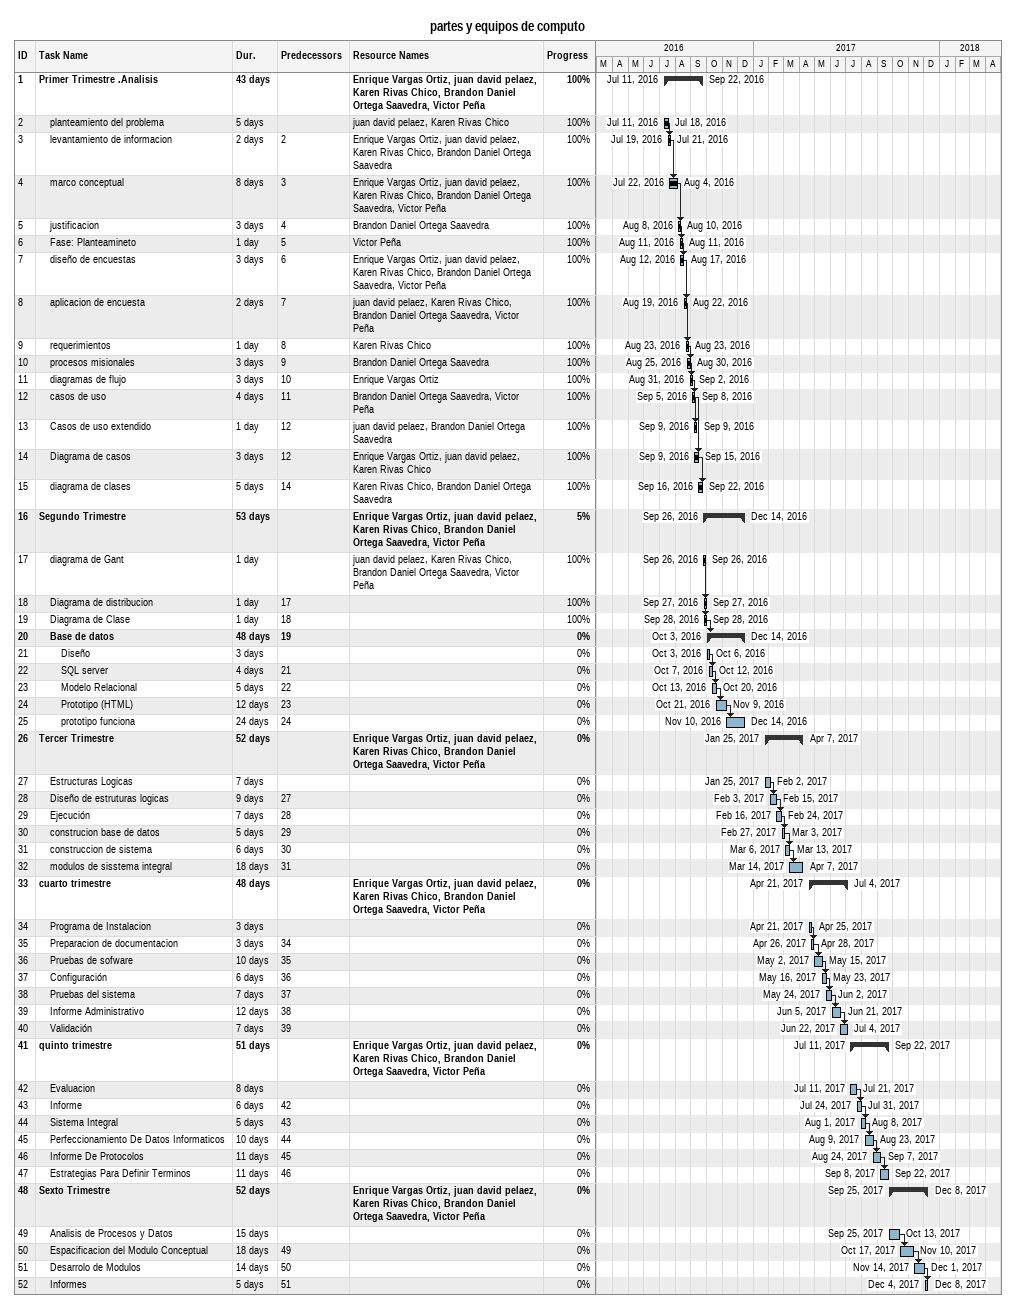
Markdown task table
partes y equipos de computo

| ID | Level | Task | Duration | Start | Finish | Predecessors | Resources | % complete |
|---|---|---|---|---|---|---|---|---|
| 1 | 1 | **Primer Trimestre .Analisis** | 43d | 2016-07-11 | 2016-09-22 |  | Enrique Vargas Ortiz, juan david pelaez, Karen Rivas Chico, Brandon Daniel Ortega Saavedra, Victor Peña | 100 |
| 2 | 2 | planteamiento del problema | 5d | 2016-07-11 | 2016-07-18 |  | juan david pelaez, Karen Rivas Chico | 100 |
| 3 | 2 | levantamiento de informacion | 2d | 2016-07-19 | 2016-07-21 | 2 | Enrique Vargas Ortiz, juan david pelaez, Karen Rivas Chico, Brandon Daniel Ortega Saavedra | 100 |
| 4 | 2 | marco conceptual | 8d | 2016-07-22 | 2016-08-04 | 3 | Enrique Vargas Ortiz, juan david pelaez, Karen Rivas Chico, Brandon Daniel Ortega Saavedra, Victor Peña | 100 |
| 5 | 2 | justificacion | 3d | 2016-08-08 | 2016-08-10 | 4 | Brandon Daniel Ortega Saavedra | 100 |
| 6 | 2 | Fase: Planteamineto | 1d | 2016-08-11 | 2016-08-11 | 5 | Victor Peña | 100 |
| 7 | 2 | diseño de encuestas | 3d | 2016-08-12 | 2016-08-17 | 6 | Enrique Vargas Ortiz, juan david pelaez, Karen Rivas Chico, Brandon Daniel Ortega Saavedra, Victor Peña | 100 |
| 8 | 2 | aplicacion de encuesta | 2d | 2016-08-19 | 2016-08-22 | 7 | juan david pelaez, Karen Rivas Chico, Brandon Daniel Ortega Saavedra, Victor Peña | 100 |
| 9 | 2 | requerimientos | 1d | 2016-08-23 | 2016-08-23 | 8 | Karen Rivas Chico | 100 |
| 10 | 2 | procesos misionales | 3d | 2016-08-25 | 2016-08-30 | 9 | Brandon Daniel Ortega Saavedra | 100 |
| 11 | 2 | diagramas de flujo | 3d | 2016-08-31 | 2016-09-02 | 10 | Enrique Vargas Ortiz | 100 |
| 12 | 2 | casos de uso | 4d | 2016-09-05 | 2016-09-08 | 11 | Brandon Daniel Ortega Saavedra, Victor Peña | 100 |
| 13 | 2 | Casos de uso extendido | 1d | 2016-09-09 | 2016-09-09 | 12 | juan david pelaez, Brandon Daniel Ortega Saavedra | 100 |
| 14 | 2 | Diagrama de casos | 3d | 2016-09-09 | 2016-09-15 | 12 | Enrique Vargas Ortiz, juan david pelaez, Karen Rivas Chico | 100 |
| 15 | 2 | diagrama de clases | 5d | 2016-09-16 | 2016-09-22 | 14 | Karen Rivas Chico, Brandon Daniel Ortega Saavedra | 100 |
| 16 | 1 | **Segundo Trimestre** | 53d | 2016-09-26 | 2016-12-14 |  | Enrique Vargas Ortiz, juan david pelaez, Karen Rivas Chico, Brandon Daniel Ortega Saavedra, Victor Peña | 5 |
| 17 | 2 | diagrama de Gant | 1d | 2016-09-26 | 2016-09-26 |  | juan david pelaez, Karen Rivas Chico, Brandon Daniel Ortega Saavedra, Victor Peña | 100 |
| 18 | 2 | Diagrama de distribucion | 1d | 2016-09-27 | 2016-09-27 | 17 |  | 100 |
| 19 | 2 | Diagrama de Clase | 1d | 2016-09-28 | 2016-09-28 | 18 |  | 100 |
| 20 | 2 | **Base de datos** | 48d | 2016-10-03 | 2016-12-14 | 19 |  | 0 |
| 21 | 3 | Diseño | 3d | 2016-10-03 | 2016-10-06 |  |  | 0 |
| 22 | 3 | SQL server | 4d | 2016-10-07 | 2016-10-12 | 21 |  | 0 |
| 23 | 3 | Modelo Relacional | 5d | 2016-10-13 | 2016-10-20 | 22 |  | 0 |
| 24 | 3 | Prototipo (HTML) | 12d | 2016-10-21 | 2016-11-09 | 23 |  | 0 |
| 25 | 3 | prototipo funciona | 24d | 2016-11-10 | 2016-12-14 | 24 |  | 0 |
| 26 | 1 | **Tercer Trimestre** | 52d | 2017-01-25 | 2017-04-07 |  | Enrique Vargas Ortiz, juan david pelaez, Karen Rivas Chico, Brandon Daniel Ortega Saavedra, Victor Peña | 0 |
| 27 | 2 | Estructuras Logicas | 7d | 2017-01-25 | 2017-02-02 |  |  | 0 |
| 28 | 2 | Diseño de estruturas logicas | 9d | 2017-02-03 | 2017-02-15 | 27 |  | 0 |
| 29 | 2 | Ejecución | 7d | 2017-02-16 | 2017-02-24 | 28 |  | 0 |
| 30 | 2 | construcion base de datos | 5d | 2017-02-27 | 2017-03-03 | 29 |  | 0 |
| 31 | 2 | construccion de sistema | 6d | 2017-03-06 | 2017-03-13 | 30 |  | 0 |
| 32 | 2 | modulos de sisstema integral | 18d | 2017-03-14 | 2017-04-07 | 31 |  | 0 |
| 33 | 1 | **cuarto trimestre** | 48d | 2017-04-21 | 2017-07-04 |  | Enrique Vargas Ortiz, juan david pelaez, Karen Rivas Chico, Brandon Daniel Ortega Saavedra, Victor Peña | 0 |
| 34 | 2 | Programa de Instalacion | 3d | 2017-04-21 | 2017-04-25 |  |  | 0 |
| 35 | 2 | Preparacion de documentacion | 3d | 2017-04-26 | 2017-04-28 | 34 |  | 0 |
| 36 | 2 | Pruebas de sofware | 10d | 2017-05-02 | 2017-05-15 | 35 |  | 0 |
| 37 | 2 | Configuración | 6d | 2017-05-16 | 2017-05-23 | 36 |  | 0 |
| 38 | 2 | Pruebas del sistema | 7d | 2017-05-24 | 2017-06-02 | 37 |  | 0 |
| 39 | 2 | Informe Administrativo | 12d | 2017-06-05 | 2017-06-21 | 38 |  | 0 |
| 40 | 2 | Validación | 7d | 2017-06-22 | 2017-07-04 | 39 |  | 0 |
| 41 | 1 | **quinto trimestre** | 51d | 2017-07-11 | 2017-09-22 |  | Enrique Vargas Ortiz, juan david pelaez, Karen Rivas Chico, Brandon Daniel Ortega Saavedra, Victor Peña | 0 |
| 42 | 2 | Evaluacion | 8d | 2017-07-11 | 2017-07-21 |  |  | 0 |
| 43 | 2 | Informe | 6d | 2017-07-24 | 2017-07-31 | 42 |  | 0 |
| 44 | 2 | Sistema Integral | 5d | 2017-08-01 | 2017-08-08 | 43 |  | 0 |
| 45 | 2 | Perfeccionamiento De Datos Informaticos | 10d | 2017-08-09 | 2017-08-23 | 44 |  | 0 |
| 46 | 2 | Informe De Protocolos | 11d | 2017-08-24 | 2017-09-07 | 45 |  | 0 |
| 47 | 2 | Estrategias Para Definir Terminos | 11d | 2017-09-08 | 2017-09-22 | 46 |  | 0 |
| 48 | 1 | **Sexto Trimestre** | 52d | 2017-09-25 | 2017-12-08 |  | Enrique Vargas Ortiz, juan david pelaez, Karen Rivas Chico, Brandon Daniel Ortega Saavedra, Victor Peña | 0 |
| 49 | 2 | Analisis de Procesos y Datos | 15d | 2017-09-25 | 2017-10-13 |  |  | 0 |
| 50 | 2 | Espacificacion del Modulo Conceptual | 18d | 2017-10-17 | 2017-11-10 | 49 |  | 0 |
| 51 | 2 | Desarrolo de Modulos | 14d | 2017-11-14 | 2017-12-01 | 50 |  | 0 |
| 52 | 2 | Informes | 5d | 2017-12-04 | 2017-12-08 | 51 |  | 0 |
